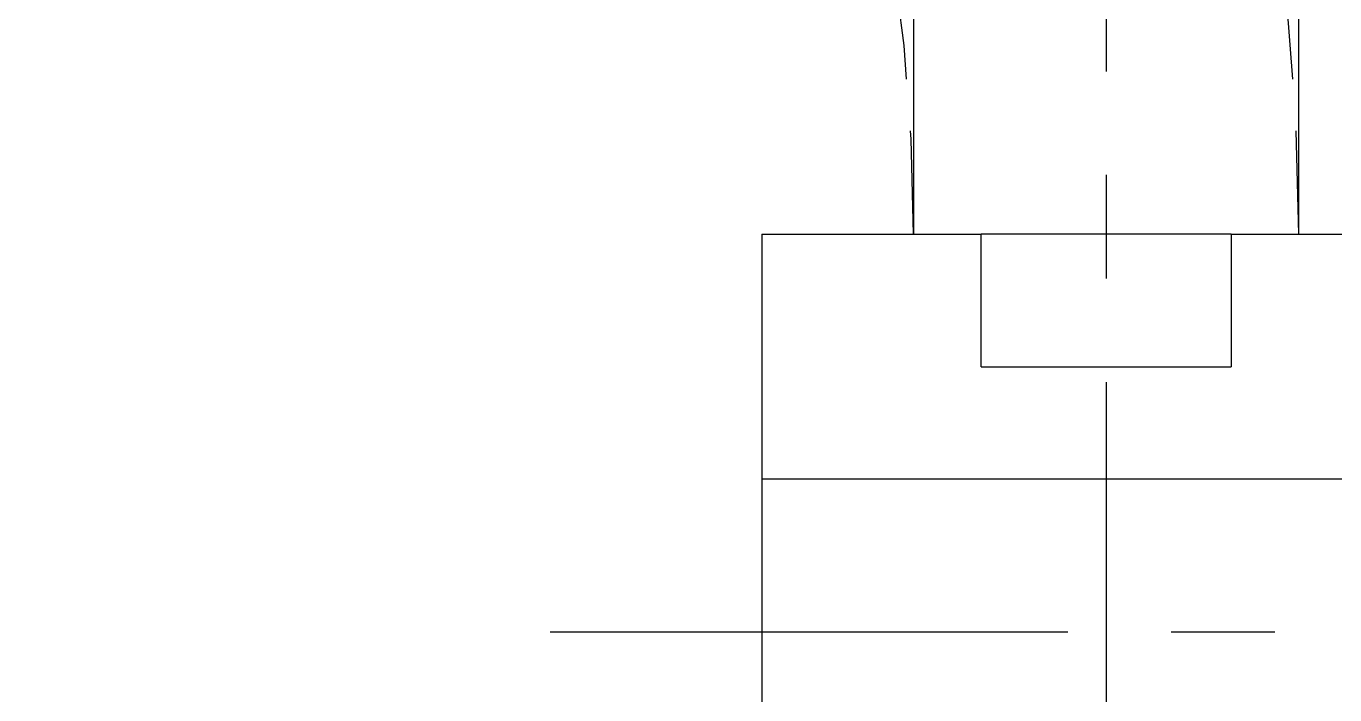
# Model space of a CAD drawing. Header units: millimetres. Extents: x 6110 to 6704, y -2661 to -1821.
# Drawn here: x 6564.59 to 6580.65, y -2166.52 to -2158.32 of the extents above; entities that cross this region are included whole.
import ezdxf

# ---------------------------------------------------------------- set-up
doc = ezdxf.new("R2010")
doc.units = ezdxf.units.MM
doc.header["$LTSCALE"] = 0.1
doc.linetypes.add('CENTERX2', pattern=[101.6, 63.5, -12.7, 12.7, -12.7])
doc.linetypes.add('HIDDENX2', pattern=[19.05, 12.7, -6.35])
doc.layers.get('0').update_dxf_attribs({"lineweight": 15})
doc.layers.add('CENTER', color=1, linetype='CENTERX2')
doc.layers.add('HIDDEN', color=8, linetype='HIDDENX2')

msp = doc.modelspace()

# ---------------------------------------------------------------- linework, layer by layer
at = {"linetype": 'Continuous', "lineweight": 25}
for p, q in [((6575.4793, -2105.7498), (6575.4793, -2160.8659)), ((6580.2043, -2160.8748), (6580.2043, -2105.7498)), ((6573.6168, -2160.8748), (6573.6168, -2163.8748)), ((6573.6168, -2160.8748), (6576.3099, -2160.8748)), ((6576.3099, -2162.4998), (6576.3099, -2160.8748)), ((6579.3737, -2160.8748), (6576.3099, -2160.8748)), ((6579.3737, -2160.8748), (6579.3737, -2162.4998)), ((6579.3737, -2160.8748), (6582.0668, -2160.8748)), ((6576.3099, -2162.4998), (6579.3737, -2162.4998)), ((6573.6168, -2163.8748), (6573.6168, -2167.6248)), ((6573.6168, -2163.8748), (6582.0668, -2163.8748))]:
    msp.add_line(p, q, dxfattribs=at)
at = {"layer": 'CENTER'}
for p, q in [((6577.8418, -2071.2476), (6577.8418, -2347.331)), ((6571.0199, -2165.7496), (6610.0048, -2165.7496))]:
    msp.add_line(p, q, dxfattribs=at)
at = {"layer": 'HIDDEN'}
for radius in [27.3625, 22.6375]:
    msp.add_arc((6552.8418, -2160.8748), radius, 0, 90, dxfattribs=at)

doc.saveas('drawing.dxf')
